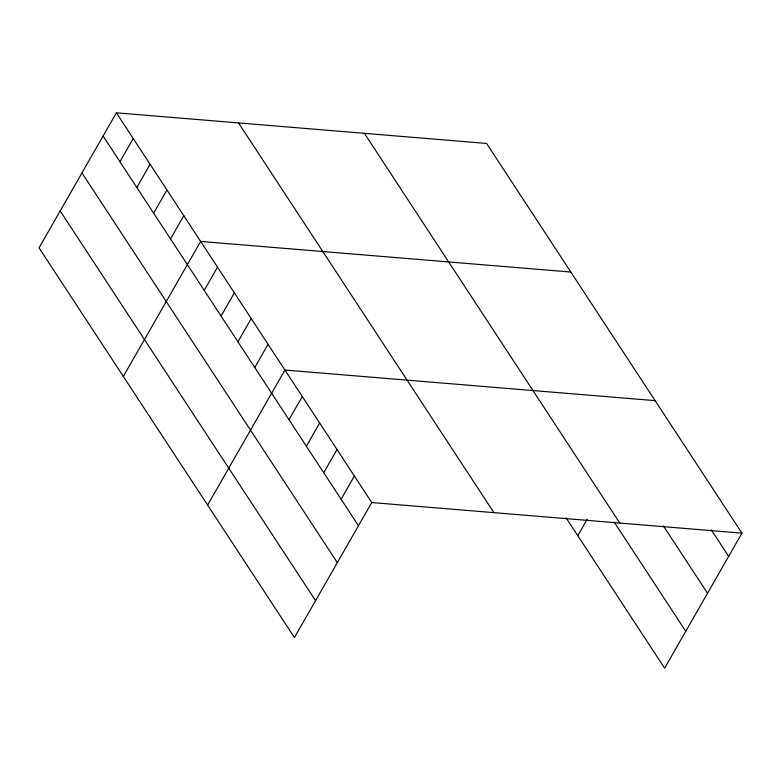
<?xml version="1.0" encoding="UTF-8"?>
<svg xmlns="http://www.w3.org/2000/svg" width="781" height="781" viewBox="0 0 781 781"><rect width="100%" height="100%" fill="white"/><g stroke="black" fill="none" stroke-linecap="round" stroke-linejoin="round"><path stroke-width="1.17" d="M116.379 112.815L39.05 247.841L294.427 637.56L371.756 502.544L116.379 112.815L486.573 143.44L741.95 533.159L664.621 668.185L566.127 517.871M119.942 161.745L133.229 138.54M136.802 187.469L150.089 164.264M153.652 213.193L166.939 189.988M170.512 238.908L183.799 215.702M123.32 376.452L200.649 241.427L570.852 272.042M204.222 290.356L217.508 267.151M221.072 316.08L234.359 292.875M237.932 341.795L251.218 318.589M254.782 367.519L268.068 344.314M207.6 505.063L284.928 370.038L655.122 400.653M288.999 419.739L302.296 396.533M306.367 446.244L319.654 423.038M323.734 472.739L337.021 449.544M341.102 499.244L354.389 476.039M577.794 535.678L587.185 519.277M371.756 502.544L741.95 533.159M711.296 529.86L728.663 556.365M663.45 525.994L707.527 593.267M364.405 133.336L619.782 523.055M614.286 522.216L685.757 631.282M238.547 122.92L493.914 512.648M103.092 136.021L358.469 525.75M81.956 172.923L337.333 562.642M60.186 210.938L315.563 600.667"/></g></svg>
